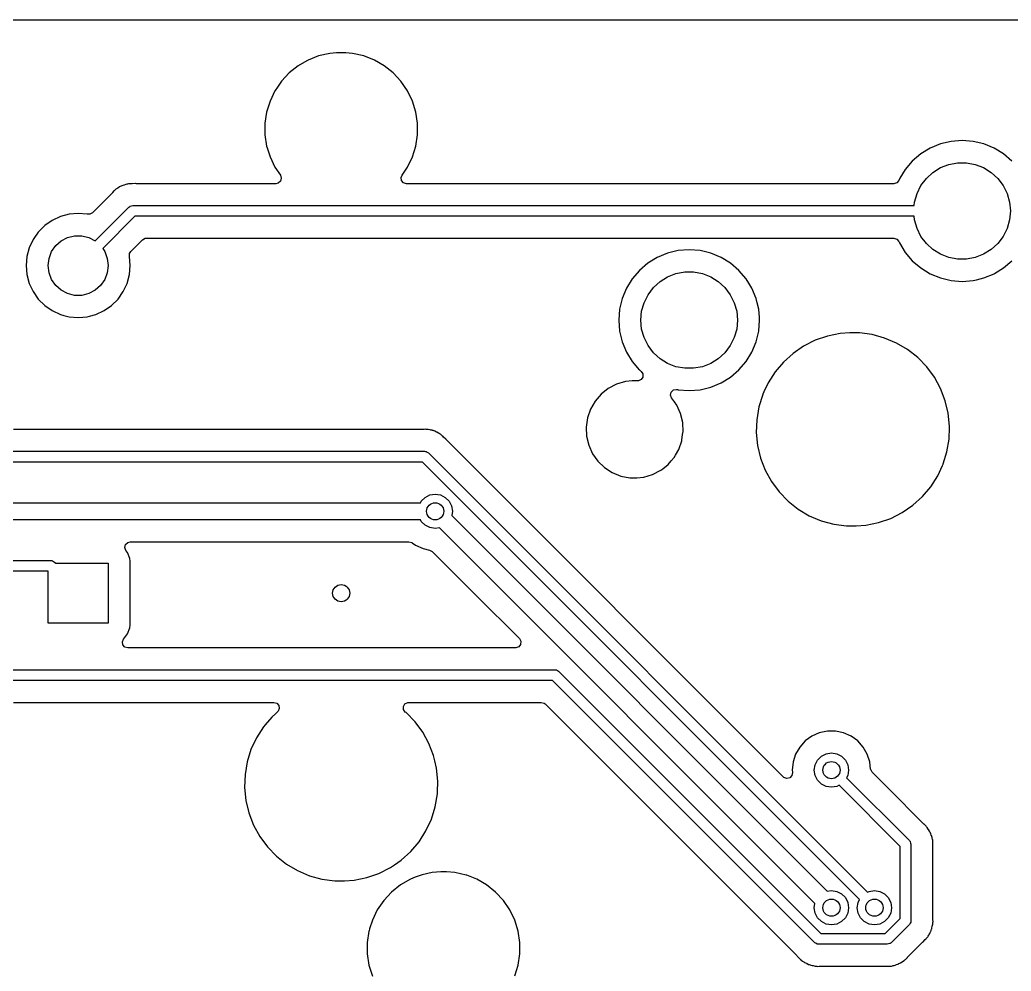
# Model space of a CAD drawing. Extents: x -140 to 29, y -83 to 10.
# Drawn here: x -19.38 to 3.68, y -12.6 to 9.52 of the extents above; entities that cross this region are included whole.
import ezdxf

# ---------------------------------------------------------------- set-up
doc = ezdxf.new("R2010")
doc.units = 0
doc.layers.add('BLACK', color=7, linetype='CONTINUOUS')

msp = doc.modelspace()

# ---------------------------------------------------------------- linework, layer by layer
at = {"layer": 'BLACK', "linetype": 'CONTINUOUS'}
for p, q in [((-47.7745, 9.5245), (3.99224, 9.5245)), ((-12.7092, 8.57045), (-12.9087, 8.45527)), ((-12.6783, 8.58825), (-12.7092, 8.57045)), ((-12.4308, 8.68542), (-12.6783, 8.58825)), ((-12.6783, 8.58825), (-12.6783, 8.58825)), ((-12.6783, 8.58825), (-12.6783, 8.58825)), ((-12.1715, 8.7446), (-12.4308, 8.68542)), ((-12.0142, 8.75638), (-12.1715, 8.7446)), ((-11.9727, 8.7595), (-12.0142, 8.75638)), ((-11.8398, 8.7595), (-11.9727, 8.7595)), ((-11.9727, 8.7595), (-11.9727, 8.7595)), ((-11.7951, 8.75615), (-11.8398, 8.7595)), ((-11.8398, 8.7595), (-11.8398, 8.7595)), ((-11.641, 8.7446), (-11.7951, 8.75615)), ((-11.3817, 8.68542), (-11.641, 8.7446)), ((-11.1342, 8.58825), (-11.3817, 8.68542)), ((-10.9038, 8.45527), (-11.1342, 8.58825)), ((-11.1342, 8.58825), (-11.1342, 8.58825)), ((-12.9087, 8.45527), (-13.1166, 8.28945)), ((-10.6959, 8.28945), (-10.9038, 8.45527)), ((-10.9038, 8.45527), (-10.9038, 8.45527)), ((-13.2975, 8.09448), (-13.3892, 7.96)), ((-13.1166, 8.28945), (-13.2975, 8.09448)), ((-10.515, 8.09448), (-10.6959, 8.28945)), ((-10.3652, 7.87475), (-10.515, 8.09448)), ((-10.515, 8.09448), (-10.515, 8.09448)), ((-10.515, 8.09448), (-10.515, 8.09448)), ((-13.4473, 7.87474), (-13.5627, 7.63512)), ((-13.4418, 7.88288), (-13.4473, 7.87474)), ((-13.3892, 7.96), (-13.4418, 7.88288)), ((-10.3652, 7.87474), (-10.3652, 7.87475)), ((-10.2498, 7.63512), (-10.3652, 7.87474)), ((-13.5627, 7.63512), (-13.6411, 7.38097)), ((-10.1714, 7.38098), (-10.2498, 7.63512)), ((-13.6411, 7.38097), (-13.6807, 7.11798)), ((-10.1714, 7.38097), (-10.1714, 7.38098)), ((-10.1318, 7.11798), (-10.1714, 7.38097)), ((-10.1714, 7.38097), (-10.1714, 7.38097)), ((-13.6807, 7.11798), (-13.6807, 6.85202)), ((-10.1318, 6.85202), (-10.1318, 7.11798)), ((-13.6807, 6.85202), (-13.6411, 6.58903)), ((-10.1714, 6.58903), (-10.1318, 6.85202)), ((2.28367, 6.69838), (2.03366, 6.63835)), ((2.54, 6.71855), (2.28367, 6.69838)), ((2.79633, 6.69838), (2.54, 6.71855)), ((3.04634, 6.63835), (2.79633, 6.69838)), ((-13.6411, 6.58903), (-13.6411, 6.58902)), ((-13.6411, 6.58902), (-13.6276, 6.54529)), ((-13.6276, 6.54529), (-13.5627, 6.33488)), ((-10.2498, 6.33488), (-10.1714, 6.58902)), ((-10.1714, 6.58902), (-10.1714, 6.58903)), ((1.79611, 6.53996), (1.57688, 6.40562)), ((2.03366, 6.63835), (1.79611, 6.53996)), ((3.28389, 6.53996), (3.04634, 6.63835)), ((3.50312, 6.40562), (3.28389, 6.53996)), ((-13.5627, 6.33488), (-13.4473, 6.09526)), ((-10.3652, 6.09526), (-10.2498, 6.33488)), ((1.38137, 6.23863), (1.21439, 6.04312)), ((1.57688, 6.40561), (1.38137, 6.23863)), ((1.57688, 6.40562), (1.57688, 6.40561)), ((1.57688, 6.40561), (1.57688, 6.40561)), ((3.69863, 6.23863), (3.50312, 6.40562)), ((-13.4473, 6.09526), (-13.4473, 6.09526)), ((-13.4473, 6.09526), (-13.4473, 6.09525)), ((-13.4473, 6.09525), (-13.3213, 5.91048)), ((-10.4912, 5.91048), (-10.3652, 6.09525)), ((-10.3652, 6.09525), (-10.3652, 6.09526)), ((1.21438, 6.04312), (1.09171, 5.84293)), ((1.21439, 6.04312), (1.21438, 6.04312)), ((1.21439, 6.04312), (1.21439, 6.04312)), ((1.86204, 5.97777), (2.03854, 6.08706)), ((2.03854, 6.08706), (2.23213, 6.16205)), ((2.23213, 6.16205), (2.4362, 6.2002)), ((2.4362, 6.2002), (2.6438, 6.2002)), ((2.6438, 6.2002), (2.84787, 6.16205)), ((2.84787, 6.16205), (3.04146, 6.08706)), ((3.04146, 6.08706), (3.21796, 5.97777)), ((-13.3176, 5.77429), (-13.37, 5.72635)), ((-13.3213, 5.91048), (-13.2995, 5.84293)), ((-13.2995, 5.84293), (-13.3176, 5.77429)), ((-10.5118, 5.85743), (-10.4912, 5.91048)), ((-10.5017, 5.78716), (-10.5118, 5.85743)), ((-10.4552, 5.7335), (-10.5017, 5.78716)), ((1.06654, 5.79128), (1.02199, 5.736)), ((1.08004, 5.82388), (1.06654, 5.79128)), ((1.09171, 5.84293), (1.08004, 5.82388)), ((1.58351, 5.67224), (1.70861, 5.83791)), ((1.70861, 5.83791), (1.86204, 5.97777)), ((3.21796, 5.97777), (3.37138, 5.83791)), ((3.37138, 5.83791), (3.49649, 5.67224)), ((-17.1936, 5.54547), (-17.2237, 5.50911)), ((-17.1772, 5.55737), (-17.1936, 5.54547)), ((-17.1622, 5.57022), (-17.1772, 5.55737)), ((-17.1479, 5.58454), (-17.1622, 5.57022)), ((-17.1072, 5.60857), (-17.1479, 5.58454)), ((-17.1023, 5.61181), (-17.1072, 5.60857)), ((-17.0641, 5.63955), (-17.1023, 5.61181)), ((-17.0453, 5.64701), (-17.0641, 5.63955)), ((-17.0641, 5.63955), (-17.0641, 5.63955)), ((-17.0641, 5.63955), (-17.0641, 5.63955)), ((-17.0275, 5.6557), (-17.0453, 5.64701)), ((-17.0101, 5.66602), (-17.0275, 5.6557)), ((-16.9648, 5.67918), (-17.0101, 5.66602)), ((-16.9592, 5.6811), (-16.9648, 5.67918)), ((-16.9153, 5.69847), (-16.9592, 5.6811)), ((-16.8952, 5.70101), (-16.9153, 5.69847)), ((-16.8758, 5.70502), (-16.8952, 5.70101)), ((-16.8564, 5.71067), (-16.8758, 5.70502)), ((-16.8092, 5.71216), (-16.8564, 5.71067)), ((-16.8033, 5.71262), (-16.8092, 5.71216)), ((-16.803, 5.71266), (-16.8033, 5.71262)), ((-16.7964, 5.7135), (-16.803, 5.71266)), ((-16.7665, 5.7135), (-16.7964, 5.7135)), ((-16.6964, 5.7157), (-16.7665, 5.7135)), ((-16.6885, 5.71496), (-16.6964, 5.7157)), ((-16.6964, 5.7157), (-16.6964, 5.7157)), ((-16.6726, 5.7135), (-16.6885, 5.71525)), ((-16.6885, 5.71525), (-16.6885, 5.71496)), ((-13.4254, 5.7135), (-16.6726, 5.7135)), ((-13.37, 5.72635), (-13.4254, 5.7135)), ((-10.3871, 5.7135), (-10.4552, 5.7335)), ((0.950126, 5.7135), (-10.3871, 5.7135)), ((0.954623, 5.71358), (0.950126, 5.7135)), ((1.02199, 5.736), (0.954623, 5.71358)), ((1.49097, 5.4864), (1.58351, 5.67224)), ((3.49649, 5.67224), (3.58903, 5.4864)), ((-17.2277, 5.50475), (-17.6961, 5.03627)), ((-17.2237, 5.50911), (-17.2277, 5.50475)), ((1.43415, 5.28672), (1.49097, 5.4864)), ((3.58903, 5.4864), (3.64585, 5.28672)), ((-17.629, 4.38425), (-16.8449, 5.16839)), ((-16.8449, 5.16839), (-16.827, 5.18176)), ((-16.827, 5.18176), (-16.8241, 5.18516)), ((-16.8241, 5.18516), (-16.8215, 5.18593)), ((-16.8215, 5.18593), (-16.8164, 5.18971)), ((-16.8164, 5.18971), (-16.7862, 5.19628)), ((-16.7862, 5.19628), (-16.7565, 5.205)), ((-16.7565, 5.205), (1.42658, 5.205)), ((1.42658, 5.205), (1.43415, 5.28672)), ((3.64585, 5.28672), (3.665, 5.08)), ((3.665, 5.08), (3.64585, 4.87328)), ((-18.6323, 4.85928), (-18.8053, 4.73815)), ((-18.4409, 4.94854), (-18.6323, 4.85929)), ((-18.6323, 4.85929), (-18.6323, 4.85928)), ((-18.6323, 4.85928), (-18.6323, 4.85928)), ((-18.2369, 5.0032), (-18.4409, 4.94854)), ((-18.0265, 5.02161), (-18.2369, 5.0032)), ((-17.8161, 5.0032), (-18.0265, 5.02161)), ((-17.8107, 5.00225), (-17.8161, 5.0032)), ((-17.8161, 5.0032), (-17.8161, 5.0032)), ((-17.8105, 5.0035), (-17.8107, 5.00225)), ((-17.7584, 5.00225), (-17.8105, 5.0035)), ((-17.6961, 5.03627), (-17.7584, 5.00225)), ((-16.7047, 4.955), (-17.4558, 4.20389)), ((1.42658, 4.955), (-16.7047, 4.955)), ((1.43415, 4.87328), (1.42658, 4.955)), ((1.49097, 4.6736), (1.43415, 4.87328)), ((3.64585, 4.87328), (3.58903, 4.6736)), ((-18.8053, 4.73814), (-18.9546, 4.58881)), ((-18.8053, 4.73815), (-18.8053, 4.73815)), ((-18.8053, 4.73815), (-18.8053, 4.73815)), ((-18.8053, 4.73815), (-18.8053, 4.73814)), ((1.58351, 4.48776), (1.49097, 4.6736)), ((3.58903, 4.6736), (3.49649, 4.48776)), ((-19.0758, 4.4158), (-19.165, 4.22439)), ((-19.0571, 4.44249), (-19.0758, 4.4158)), ((-18.9547, 4.5888), (-19.0571, 4.44249)), ((-18.9546, 4.58881), (-18.9547, 4.5888)), ((-18.5493, 4.27319), (-18.4233, 4.38485)), ((-18.4233, 4.38485), (-18.2742, 4.46311)), ((-18.2742, 4.46311), (-18.1107, 4.50341)), ((-18.1107, 4.50341), (-17.9423, 4.50341)), ((-17.9423, 4.50341), (-17.7788, 4.46311)), ((-17.7788, 4.46311), (-17.6297, 4.38485)), ((-17.6297, 4.38485), (-17.629, 4.38425)), ((-16.8002, 4.14037), (-16.531, 4.40959)), ((-16.531, 4.40959), (-16.4687, 4.44362)), ((-16.4687, 4.44362), (-16.4419, 4.4465)), ((-16.4419, 4.4465), (0.950126, 4.4465)), ((0.950126, 4.4465), (1.01825, 4.4265)), ((1.01825, 4.4265), (1.06474, 4.37284)), ((1.70861, 4.32209), (1.58351, 4.48776)), ((3.49649, 4.48776), (3.37138, 4.32209)), ((-19.165, 4.22439), (-19.2197, 4.02039)), ((-18.645, 4.13461), (-18.5493, 4.27319)), ((-17.4558, 4.20389), (-17.408, 4.13461)), ((-4.06633, 4.15838), (-4.31634, 4.09835)), ((-3.81, 4.17855), (-4.06633, 4.15838)), ((-3.55367, 4.15838), (-3.81, 4.17855)), ((-3.30366, 4.09835), (-3.55367, 4.15838)), ((1.06474, 4.37284), (1.06652, 4.36874)), ((1.06652, 4.36874), (1.07272, 4.35379)), ((1.07272, 4.35379), (1.08004, 4.33611)), ((1.08004, 4.33611), (1.21439, 4.11688)), ((1.86204, 4.18223), (1.70861, 4.32209)), ((2.03854, 4.07294), (1.86204, 4.18223)), ((3.21796, 4.18223), (3.04146, 4.07294)), ((3.37138, 4.32209), (3.21796, 4.18223)), ((-19.2197, 4.02039), (-19.2381, 3.81)), ((-18.725, 3.81), (-18.7047, 3.97716)), ((-18.7047, 3.97716), (-18.645, 4.13461)), ((-17.408, 4.13461), (-17.3483, 3.97716)), ((-17.3483, 3.97716), (-17.328, 3.81)), ((-16.8343, 4.02582), (-16.8327, 4.0261)), ((-16.8333, 4.0204), (-16.8343, 4.02582)), ((-16.8333, 4.02039), (-16.8333, 4.0204)), ((-16.8333, 4.0204), (-16.8333, 4.0204)), ((-16.8149, 3.81), (-16.8333, 4.02039)), ((-16.8327, 4.0261), (-16.8311, 4.08965)), ((-16.8311, 4.08965), (-16.8002, 4.14037)), ((-4.55389, 3.99996), (-4.77312, 3.86562)), ((-4.31634, 4.09835), (-4.55389, 3.99996)), ((-3.06611, 3.99996), (-3.30366, 4.09835)), ((-2.84688, 3.86562), (-3.06611, 3.99996)), ((1.21439, 4.11688), (1.21439, 4.11688)), ((1.21439, 4.11688), (1.38137, 3.92137)), ((1.38137, 3.92137), (1.57688, 3.75439)), ((2.23213, 3.99795), (2.03854, 4.07294)), ((2.4362, 3.9598), (2.23213, 3.99795)), ((2.6438, 3.9598), (2.4362, 3.9598)), ((2.84787, 3.99795), (2.6438, 3.9598)), ((3.04146, 4.07294), (2.84787, 3.99795)), ((3.50312, 3.75439), (3.69863, 3.92137)), ((-19.2381, 3.81), (-19.2197, 3.59961)), ((-18.7047, 3.64284), (-18.725, 3.81)), ((-17.328, 3.81), (-17.3483, 3.64284)), ((-16.8329, 3.60367), (-16.8149, 3.81)), ((-4.96863, 3.69863), (-5.13562, 3.50312)), ((-4.77312, 3.86562), (-4.96863, 3.69863)), ((-2.84688, 3.86561), (-2.84688, 3.86562)), ((-2.65137, 3.69863), (-2.84688, 3.86561)), ((-2.84688, 3.86561), (-2.84688, 3.86561)), ((-2.48439, 3.50312), (-2.65137, 3.69863)), ((1.57688, 3.75439), (1.57688, 3.75438)), ((1.57688, 3.75438), (1.79611, 3.62004)), ((3.29391, 3.62618), (3.50312, 3.75438)), ((3.50312, 3.75438), (3.50312, 3.75439)), ((3.50312, 3.75438), (3.50312, 3.75438)), ((-19.2197, 3.59961), (-19.165, 3.3956)), ((-18.645, 3.48539), (-18.7047, 3.64284)), ((-18.5493, 3.34681), (-18.645, 3.48539)), ((-17.408, 3.48539), (-17.5037, 3.34681)), ((-17.3483, 3.64284), (-17.408, 3.48539)), ((-16.888, 3.39561), (-16.8333, 3.59961)), ((-16.8333, 3.59961), (-16.8329, 3.60367)), ((-5.13562, 3.50312), (-5.26996, 3.28389)), ((-4.48796, 3.43777), (-4.31146, 3.54706)), ((-4.31146, 3.54706), (-4.11787, 3.62205)), ((-4.11787, 3.62205), (-3.9138, 3.6602)), ((-3.9138, 3.6602), (-3.7062, 3.6602)), ((-3.7062, 3.6602), (-3.50213, 3.62205)), ((-3.50213, 3.62205), (-3.30854, 3.54706)), ((-3.30854, 3.54706), (-3.13204, 3.43777)), ((-2.48438, 3.50312), (-2.48439, 3.50312)), ((-2.48439, 3.50312), (-2.48439, 3.50312)), ((-2.42347, 3.40371), (-2.48438, 3.50312)), ((1.79611, 3.62004), (2.03366, 3.52164)), ((2.03366, 3.52164), (2.28367, 3.46162)), ((2.28367, 3.46162), (2.54, 3.44145)), ((2.54, 3.44145), (2.79633, 3.46162)), ((2.79633, 3.46162), (2.87531, 3.48058)), ((2.87531, 3.48058), (3.04634, 3.52164)), ((3.04634, 3.52164), (3.28388, 3.62004)), ((3.28388, 3.62004), (3.29391, 3.62618)), ((-19.165, 3.3956), (-19.0758, 3.20419)), ((-18.4233, 3.23515), (-18.5493, 3.34681)), ((-18.2742, 3.15689), (-18.4233, 3.23515)), ((-17.6297, 3.23515), (-17.7788, 3.15689)), ((-17.5037, 3.34681), (-17.6297, 3.23515)), ((-16.9772, 3.20419), (-16.888, 3.3956)), ((-16.888, 3.3956), (-16.888, 3.39561)), ((-5.26996, 3.28389), (-5.36835, 3.04634)), ((-4.76649, 3.13224), (-4.64138, 3.29791)), ((-4.64138, 3.29791), (-4.48796, 3.43777)), ((-3.13204, 3.43777), (-2.97862, 3.29791)), ((-2.97862, 3.29791), (-2.85351, 3.13224)), ((-2.35004, 3.28388), (-2.42347, 3.40371)), ((-2.25164, 3.04634), (-2.35004, 3.28388)), ((-19.0758, 3.20419), (-18.9546, 3.03119)), ((-18.9546, 3.03119), (-18.9546, 3.03119)), ((-18.9546, 3.03119), (-18.8053, 2.88185)), ((-18.1107, 3.11659), (-18.2742, 3.15689)), ((-17.9423, 3.11659), (-18.1107, 3.11659)), ((-17.7788, 3.15689), (-17.9423, 3.11659)), ((-17.2477, 2.88185), (-17.0984, 3.03119)), ((-17.0984, 3.03119), (-17.0983, 3.03119)), ((-17.0983, 3.03119), (-16.9772, 3.20419)), ((-5.36835, 3.04634), (-5.42838, 2.79633)), ((-4.85903, 2.9464), (-4.76649, 3.13224)), ((-2.85351, 3.13224), (-2.76097, 2.9464)), ((-2.22762, 2.94628), (-2.25164, 3.04634)), ((-18.8053, 2.88185), (-18.8053, 2.88185)), ((-18.8053, 2.88185), (-18.6323, 2.76071)), ((-17.4207, 2.76071), (-17.2477, 2.88185)), ((-17.2477, 2.88185), (-17.2477, 2.88185)), ((-5.42838, 2.79633), (-5.44855, 2.54)), ((-4.91585, 2.74672), (-4.85903, 2.9464)), ((-2.76097, 2.9464), (-2.70416, 2.74672)), ((-2.19162, 2.79633), (-2.22762, 2.94628)), ((-2.17604, 2.59839), (-2.19162, 2.79633)), ((-18.6323, 2.76071), (-18.4409, 2.67146)), ((-18.4409, 2.67146), (-18.4409, 2.67146)), ((-18.4409, 2.67146), (-18.3612, 2.65011)), ((-18.3612, 2.65011), (-18.2369, 2.6168)), ((-18.2369, 2.6168), (-18.0265, 2.59839)), ((-18.0265, 2.59839), (-17.9213, 2.60759)), ((-18.0265, 2.59839), (-18.0265, 2.59839)), ((-17.9213, 2.60759), (-17.8161, 2.6168)), ((-17.8161, 2.6168), (-17.7614, 2.63144)), ((-17.7614, 2.63144), (-17.6121, 2.67146)), ((-17.6121, 2.67146), (-17.4207, 2.76071)), ((-17.6121, 2.67146), (-17.6121, 2.67146)), ((-5.44855, 2.54), (-5.42838, 2.28367)), ((-4.935, 2.54), (-4.91585, 2.74672)), ((-4.91585, 2.33328), (-4.935, 2.54)), ((-2.70416, 2.74672), (-2.685, 2.54)), ((-2.685, 2.54), (-2.70416, 2.33328)), ((-2.19162, 2.28367), (-2.17145, 2.54)), ((-2.17145, 2.54), (-2.17604, 2.59839)), ((-4.85903, 2.1336), (-4.91585, 2.33328)), ((-2.70416, 2.33328), (-2.76097, 2.1336)), ((-5.42838, 2.28367), (-5.36835, 2.03366)), ((-4.76649, 1.94776), (-4.85903, 2.1336)), ((-2.76097, 2.1336), (-2.85351, 1.94776)), ((-2.25164, 2.03366), (-2.19162, 2.28367)), ((-0.594287, 2.1695), (-0.878151, 2.07093)), ((-0.299819, 2.22935), (-0.594287, 2.1695)), ((-0.075033, 2.2444), (-0.299819, 2.22935)), ((0.150245, 2.2444), (-0.075033, 2.2444)), ((0.448054, 2.20435), (0.150245, 2.2444)), ((0.737867, 2.12496), (0.448054, 2.20435)), ((1.01451, 2.00765), (0.737867, 2.12496)), ((-5.36835, 2.03366), (-5.26996, 1.79611)), ((-4.64138, 1.78209), (-4.76649, 1.94776)), ((-2.85351, 1.94776), (-2.97862, 1.78209)), ((-2.35004, 1.79611), (-2.25164, 2.03366)), ((-1.14634, 1.93541), (-1.39408, 1.76535)), ((-0.878151, 2.07093), (-1.14634, 1.93541)), ((1.27305, 1.85452), (1.01451, 2.00765)), ((1.50888, 1.66829), (1.27305, 1.85452)), ((-5.26996, 1.79611), (-5.13562, 1.57688)), ((-4.48796, 1.64223), (-4.64138, 1.78209)), ((-4.31146, 1.53294), (-4.48796, 1.64223)), ((-3.13204, 1.64223), (-3.30854, 1.53294)), ((-2.97862, 1.78209), (-3.13204, 1.64223)), ((-2.48439, 1.57688), (-2.35004, 1.79611)), ((-1.39408, 1.76535), (-1.61694, 1.56378)), ((1.71778, 1.45229), (1.50888, 1.66829)), ((-5.13562, 1.57688), (-5.13561, 1.57688)), ((-5.13561, 1.57688), (-5.13561, 1.57688)), ((-5.13561, 1.57688), (-4.97049, 1.38354)), ((-4.11787, 1.45795), (-4.31146, 1.53294)), ((-3.9138, 1.4198), (-4.11787, 1.45795)), ((-3.7062, 1.4198), (-3.9138, 1.4198)), ((-3.50213, 1.45795), (-3.7062, 1.4198)), ((-3.30854, 1.53294), (-3.50213, 1.45795)), ((-2.65137, 1.38137), (-2.48439, 1.57688)), ((-2.48439, 1.57688), (-2.48439, 1.57688)), ((-1.61694, 1.56378), (-1.81094, 1.33431)), ((1.89602, 1.21037), (1.71778, 1.45229)), ((-4.92739, 1.15687), (-4.99176, 1.12691)), ((-4.97049, 1.38354), (-4.96863, 1.38137)), ((-4.96863, 1.38137), (-4.92875, 1.34731)), ((-4.92875, 1.34731), (-4.88994, 1.28786)), ((-4.88944, 1.21687), (-4.92739, 1.15687)), ((-4.88994, 1.28786), (-4.88944, 1.21687)), ((-3.06611, 1.08004), (-2.84688, 1.21439)), ((-2.84688, 1.21439), (-2.65137, 1.38137)), ((-2.84688, 1.21439), (-2.84688, 1.21439)), ((-1.81094, 1.33431), (-1.97263, 1.08103)), ((2.04043, 0.94686), (1.89602, 1.21037)), ((-5.69126, 0.951138), (-5.86022, 0.818268)), ((-5.50021, 1.04963), (-5.69126, 0.951138)), ((-5.29397, 1.11019), (-5.50021, 1.04963)), ((-5.28103, 1.11142), (-5.29397, 1.11019)), ((-5.13364, 1.1255), (-5.28103, 1.11142)), ((-5.13362, 1.1255), (-5.13364, 1.1255)), ((-5.01058, 1.1255), (-5.13362, 1.1255)), ((-5.13362, 1.1255), (-5.13362, 1.1255)), ((-4.99176, 1.12691), (-5.01058, 1.1255)), ((-4.17388, 0.915995), (-4.10417, 0.929431)), ((-4.10417, 0.929431), (-4.08673, 0.926521)), ((-4.08673, 0.926521), (-4.07753, 0.924312)), ((-4.07753, 0.924312), (-4.06633, 0.921622)), ((-3.55367, 0.921622), (-3.52115, 0.929431)), ((-3.52115, 0.929431), (-3.30366, 0.981644)), ((-3.30366, 0.981644), (-3.06611, 1.08004)), ((-1.97263, 1.08103), (-2.07066, 0.869789)), ((2.14843, 0.666449), (2.04043, 0.94686)), ((-5.86022, 0.818268), (-6.00098, 0.655824)), ((-4.242, 0.798007), (-4.22526, 0.867002)), ((-4.21878, 0.730916), (-4.242, 0.798007)), ((-4.22526, 0.867002), (-4.17388, 0.915995)), ((-4.15447, 0.640596), (-4.21878, 0.730916)), ((-4.06633, 0.921622), (-3.81, 0.901449)), ((-3.81, 0.901449), (-3.55367, 0.921622)), ((-2.09912, 0.80846), (-2.18815, 0.521462)), ((-2.09457, 0.818262), (-2.09912, 0.80846)), ((-2.07066, 0.869789), (-2.09457, 0.818262)), ((-6.10845, 0.469677), (-6.17875, 0.266554)), ((-6.00098, 0.655824), (-6.10845, 0.469677)), ((-4.10086, 0.565312), (-4.15447, 0.640596)), ((-4.01156, 0.369788), (-4.10086, 0.565312)), ((-2.18815, 0.521462), (-2.23813, 0.225158)), ((2.21809, 0.374145), (2.14843, 0.666449)), ((-6.17875, 0.266554), (-6.20934, 0.053797)), ((-3.96089, 0.160906), (-4.01156, 0.369788)), ((2.24817, 0.075164), (2.21809, 0.374145)), ((-9.97816, 0.000051), (-9.99161, -0.00122)), ((-9.94464, 0.00322), (-9.97816, 0.000051)), ((-9.92684, 0.0004), (-9.94464, 0.00322)), ((-9.92463, 0.000051), (-9.92684, 0.0004)), ((-9.90492, -0.0015), (-9.92463, 0.000051)), ((-6.20934, 0.053797), (-6.19911, -0.160904)), ((-3.96089, 0.160895), (-3.96089, 0.160906)), ((-3.95066, -0.053793), (-3.96089, 0.160895)), ((-2.23813, 0.225158), (-2.24817, -0.075164)), ((2.23813, -0.225158), (2.24745, 0.053797)), ((2.24745, 0.053797), (2.24817, 0.075164)), ((-9.99754, -0.0015), (-19.5292, -0.0015)), ((-9.99161, -0.00122), (-9.99754, -0.0015)), ((-9.88467, -0.0015), (-9.90492, -0.0015)), ((-9.83896, -0.013235), (-9.88467, -0.0015)), ((-9.88467, -0.0015), (-9.88467, -0.0015)), ((-9.83315, -0.014436), (-9.83896, -0.013235)), ((-9.82198, -0.016207), (-9.83315, -0.014436)), ((-9.78655, -0.021818), (-9.82198, -0.016207)), ((-9.78051, -0.024431), (-9.78655, -0.021818)), ((-9.76795, -0.029868), (-9.78051, -0.024431)), ((-9.74925, -0.036267), (-9.76795, -0.029868)), ((-9.74451, -0.037486), (-9.74925, -0.036267)), ((-9.72964, -0.041303), (-9.74451, -0.037486)), ((-9.72963, -0.041306), (-9.72964, -0.041303)), ((-9.68829, -0.064034), (-9.72963, -0.041306)), ((-9.68296, -0.066646), (-9.68829, -0.064034)), ((-9.63965, -0.085387), (-9.68296, -0.066646)), ((-9.62365, -0.097801), (-9.63965, -0.085387)), ((-9.60713, -0.108654), (-9.62365, -0.097801)), ((-9.58938, -0.118411), (-9.60713, -0.108654)), ((-9.58937, -0.118417), (-9.58938, -0.118411)), ((-9.55497, -0.150714), (-9.58937, -0.118417)), ((-9.55047, -0.15456), (-9.55497, -0.150714)), ((-9.54492, -0.158866), (-9.55047, -0.15456)), ((-9.52377, -0.180016), (-9.54492, -0.158866)), ((-9.4727, -0.22798), (-9.52377, -0.180016)), ((-9.46764, -0.234089), (-9.4727, -0.22798)), ((-6.19911, -0.160904), (-6.14844, -0.36979)), ((-3.97834, -0.246336), (-3.96163, -0.130086)), ((-3.96163, -0.130086), (-3.95373, -0.075164)), ((-3.95373, -0.075164), (-3.95066, -0.053793)), ((-2.24817, -0.075164), (-2.21809, -0.374145)), ((2.18815, -0.521462), (2.23813, -0.225158)), ((-9.46742, -0.233901), (-9.46764, -0.234089)), ((-9.45745, -0.246336), (-9.46742, -0.233901)), ((-1.6222, -8.08159), (-9.45745, -0.246336)), ((-6.14844, -0.36979), (-6.05915, -0.56531)), ((-4.05155, -0.469675), (-3.98125, -0.266558)), ((-3.98125, -0.266558), (-3.97834, -0.246336)), ((-2.21809, -0.374145), (-2.14843, -0.666449)), ((-21.9589, -0.51), (-9.96469, -0.51)), ((-9.96469, -0.51), (-9.9426, -0.513176)), ((-9.9426, -0.513176), (-9.93812, -0.512856)), ((-9.93812, -0.512856), (-9.93573, -0.514164)), ((-9.93573, -0.514164), (-9.92948, -0.515063)), ((-9.92948, -0.515063), (-9.90345, -0.53179)), ((-9.90345, -0.53179), (-9.87631, -0.546612)), ((-9.87631, -0.546612), (0.340133, -10.7631)), ((-6.05915, -0.56531), (-5.93447, -0.740399)), ((-4.22628, -0.733444), (-4.15902, -0.655824)), ((-4.15902, -0.655824), (-4.12535, -0.597505)), ((-4.12535, -0.597505), (-4.05155, -0.469677)), ((-4.05155, -0.469677), (-4.05155, -0.469675)), ((-2.14843, -0.666449), (-2.04043, -0.94686)), ((2.10192, -0.799413), (2.18815, -0.521462)), ((-10.0165, -0.76), (-21.9071, -0.76)), ((0.155134, -10.9316), (-10.0165, -0.76)), ((-5.93447, -0.740399), (-5.7789, -0.888727)), ((-5.7789, -0.888727), (-5.59808, -1.00493)), ((-4.46874, -0.951138), (-4.42223, -0.914563)), ((-4.42223, -0.914563), (-4.29978, -0.818268)), ((-4.29978, -0.818262), (-4.22628, -0.733444)), ((-4.29978, -0.818264), (-4.29978, -0.818262)), ((-4.29978, -0.818268), (-4.29978, -0.818264)), ((1.97263, -1.08103), (2.08428, -0.84043)), ((2.08428, -0.84043), (2.09911, -0.808469)), ((2.09911, -0.808469), (2.09912, -0.808462)), ((2.09912, -0.808462), (2.10192, -0.799413)), ((-5.59808, -1.00493), (-5.39853, -1.08482)), ((-5.39853, -1.08482), (-5.18747, -1.1255)), ((-5.18747, -1.1255), (-5.18747, -1.1255)), ((-5.18747, -1.1255), (-5.02638, -1.1255)), ((-5.02638, -1.1255), (-5.02638, -1.1255)), ((-5.02638, -1.1255), (-5.02638, -1.1255)), ((-5.02638, -1.1255), (-5.02636, -1.1255)), ((-5.02636, -1.1255), (-4.86604, -1.11019)), ((-4.86604, -1.11019), (-4.86604, -1.11019)), ((-4.86604, -1.11019), (-4.86603, -1.11019)), ((-4.86603, -1.11019), (-4.65979, -1.04963)), ((-4.65979, -1.04963), (-4.46874, -0.951138)), ((-4.65979, -1.04963), (-4.65979, -1.04963)), ((-4.65979, -1.04963), (-4.65979, -1.04963)), ((-2.04043, -0.94686), (-1.89602, -1.21037)), ((1.81094, -1.33431), (1.97263, -1.08103)), ((-1.89602, -1.21037), (-1.71778, -1.45229)), ((1.61694, -1.56378), (1.81094, -1.33431)), ((-10.0436, -1.66989), (-9.95511, -1.58139)), ((-9.95511, -1.58139), (-9.84361, -1.52458)), ((-9.84361, -1.52458), (-9.72, -1.505)), ((-9.72, -1.505), (-9.59639, -1.52458)), ((-9.59639, -1.52458), (-9.48489, -1.58139)), ((-9.48489, -1.58139), (-9.39639, -1.66989)), ((-1.71778, -1.45229), (-1.50888, -1.66829)), ((1.39408, -1.76535), (1.61694, -1.56378)), ((-20.1036, -1.705), (-10.0615, -1.705)), ((-10.0615, -1.705), (-10.0436, -1.66989)), ((-9.39639, -1.66989), (-9.33958, -1.78139)), ((-9.33958, -1.78139), (-9.32, -1.905)), ((-1.50888, -1.66829), (-1.27305, -1.85452)), ((1.14634, -1.93541), (1.39408, -1.76535)), ((-9.32, -1.905), (-9.33602, -2.00614)), ((-9.33602, -2.00614), (-0.601139, -10.741)), ((-1.27305, -1.85452), (-1.01451, -2.00765)), ((-1.01451, -2.00765), (-0.737867, -2.12496)), ((0.594287, -2.1695), (0.878151, -2.07093)), ((0.878151, -2.07093), (1.14634, -1.93541)), ((-10.0615, -2.105), (-20.1036, -2.105)), ((-10.0436, -2.14011), (-10.0615, -2.105)), ((-9.95511, -2.22861), (-10.0436, -2.14011)), ((-9.84361, -2.28542), (-9.95511, -2.22861)), ((-9.72, -2.305), (-9.84361, -2.28542)), ((-9.61886, -2.28898), (-9.72, -2.305)), ((-0.883981, -11.0239), (-9.61886, -2.28898)), ((-0.737867, -2.12496), (-0.448054, -2.20435)), ((-0.448054, -2.20435), (-0.150245, -2.2444)), ((-0.150245, -2.2444), (-0.150241, -2.2444)), ((-0.150241, -2.2444), (0.075029, -2.2444)), ((0.075029, -2.2444), (0.075033, -2.2444)), ((0.075033, -2.2444), (0.299819, -2.22935)), ((0.299819, -2.22935), (0.594287, -2.1695)), ((-16.9396, -2.74849), (-16.9245, -2.67911)), ((-16.9148, -2.81501), (-16.9396, -2.74849)), ((-16.9245, -2.67911), (-16.8743, -2.62891)), ((-16.8743, -2.62891), (-16.8139, -2.6135)), ((-16.8139, -2.6135), (-10.3314, -2.6135)), ((-10.3314, -2.6135), (-10.2633, -2.6335)), ((-10.2633, -2.6335), (-10.2573, -2.63756)), ((-10.2573, -2.63756), (-10.1768, -2.69612)), ((-10.1768, -2.69612), (-10.0023, -2.77379)), ((-16.8771, -2.86529), (-16.9148, -2.81501)), ((-16.8771, -2.8653), (-16.8771, -2.86529)), ((-16.826, -3.00229), (-16.8771, -2.8653)), ((-10.0023, -2.77379), (-9.84943, -2.80628)), ((-9.84943, -2.80628), (-9.78696, -2.84001)), ((-9.78696, -2.84001), (-8.77178, -3.85519)), ((-38.4885, -3.05), (-18.6615, -3.05)), ((-18.6615, -3.05), (-18.6394, -3.05318)), ((-18.6394, -3.05318), (-18.6349, -3.05286)), ((-18.6349, -3.05286), (-18.6325, -3.05416)), ((-18.6325, -3.05416), (-18.6263, -3.05506)), ((-18.6263, -3.05506), (-18.6003, -3.07179)), ((-18.6003, -3.07179), (-18.5731, -3.08661)), ((-18.5731, -3.08661), (-18.5482, -3.1115)), ((-18.5482, -3.1115), (-17.328, -3.1115)), ((-17.328, -3.1115), (-17.328, -4.5085)), ((-16.826, -3.0023), (-16.826, -3.00229)), ((-16.8195, -3.06285), (-16.826, -3.0023)), ((-16.8195, -4.55715), (-16.8195, -3.06285)), ((-18.725, -3.3), (-38.425, -3.3)), ((-18.725, -4.5085), (-18.725, -3.3)), ((-8.77178, -3.85519), (-7.76056, -4.8664)), ((-17.328, -4.5085), (-18.725, -4.5085)), ((-16.826, -4.6177), (-16.8195, -4.55715)), ((-16.9701, -4.87897), (-16.8771, -4.75471)), ((-16.8771, -4.7547), (-16.826, -4.6177)), ((-16.8771, -4.75471), (-16.8771, -4.7547)), ((-16.826, -4.6177), (-16.826, -4.6177)), ((-16.995, -4.93757), (-16.9687, -4.88003)), ((-16.9849, -5.00784), (-16.995, -4.93757)), ((-16.9384, -5.0615), (-16.9849, -5.00784)), ((-16.9687, -4.88003), (-16.9701, -4.87897)), ((-16.8703, -5.0815), (-16.9384, -5.0615)), ((-7.77415, -5.05637), (-7.84067, -5.08118)), ((-7.7316, -4.99953), (-7.77415, -5.05637)), ((-7.76056, -4.8664), (-7.72654, -4.92872)), ((-7.72654, -4.92872), (-7.7316, -4.99953)), ((-7.84966, -5.0815), (-16.8703, -5.0815)), ((-7.84067, -5.08118), (-7.84966, -5.0815)), ((-45.0354, -5.59), (-6.9353, -5.59)), ((-6.9353, -5.59), (-6.91321, -5.59318)), ((-6.91321, -5.59318), (-6.90873, -5.59286)), ((-6.90873, -5.59286), (-6.90634, -5.59416)), ((-6.90634, -5.59416), (-6.90009, -5.59506)), ((-6.90009, -5.59506), (-6.87406, -5.61179)), ((-6.87406, -5.61179), (-6.84692, -5.62661)), ((-6.84692, -5.62661), (-0.748529, -11.725)), ((-6.98708, -5.84), (-45.0245, -5.84)), ((-0.888693, -11.9384), (-6.98708, -5.84)), ((-19.5292, -6.3485), (-13.4714, -6.3485)), ((-13.4714, -6.3485), (-13.4033, -6.3685)), ((-13.4033, -6.3685), (-13.3568, -6.42216)), ((-13.3568, -6.42216), (-13.3467, -6.49243)), ((-10.4585, -6.44455), (-10.4229, -6.38313)), ((-10.4553, -6.51547), (-10.4585, -6.44455)), ((-10.4229, -6.38313), (-10.3598, -6.35073)), ((-10.3598, -6.35073), (-10.3362, -6.3485)), ((-10.3362, -6.3485), (-7.2499, -6.3485)), ((-7.2499, -6.3485), (-7.18178, -6.3685)), ((-7.18178, -6.3685), (-7.1608, -6.3854)), ((-7.1608, -6.3854), (-1.30755, -12.2387)), ((-13.4304, -6.60734), (-13.5232, -6.69122)), ((-13.3869, -6.56794), (-13.4304, -6.60734)), ((-13.3762, -6.55701), (-13.3869, -6.56794)), ((-13.3467, -6.49243), (-13.3762, -6.55701)), ((-10.4142, -6.57338), (-10.4553, -6.51547)), ((-10.3974, -6.5867), (-10.4142, -6.57338)), ((-10.3974, -6.58671), (-10.3974, -6.5867)), ((-10.1885, -6.80271), (-10.3974, -6.58671)), ((-13.7143, -6.91729), (-13.7172, -6.92069)), ((-13.6749, -6.87072), (-13.7143, -6.91729)), ((-13.5232, -6.69123), (-13.6749, -6.87072)), ((-13.5232, -6.69122), (-13.5232, -6.69123)), ((-10.0102, -7.04462), (-10.1885, -6.80271)), ((-13.7172, -6.92069), (-13.8789, -7.17396)), ((-13.7172, -6.92069), (-13.7172, -6.92069)), ((-9.86582, -7.30814), (-10.0102, -7.04462)), ((-0.956752, -7.13388), (-1.11125, -7.24613)), ((-0.782288, -7.05621), (-0.956752, -7.13388)), ((-0.595487, -7.0165), (-0.782288, -7.05621)), ((-0.404513, -7.0165), (-0.595487, -7.0165)), ((-0.217711, -7.05621), (-0.404513, -7.0165)), ((-0.043247, -7.13388), (-0.217711, -7.05621)), ((0.111255, -7.24613), (-0.043247, -7.13388)), ((-13.8789, -7.17396), (-14.0054, -7.44653)), ((-9.75782, -7.58855), (-9.86582, -7.30814)), ((-1.11125, -7.24613), (-1.23903, -7.38805)), ((0.239034, -7.38805), (0.111255, -7.24613)), ((-14.0054, -7.44654), (-14.0944, -7.73354)), ((-14.0054, -7.44653), (-14.0054, -7.44654)), ((-14.0054, -7.44654), (-14.0054, -7.44654)), ((-9.72852, -7.71149), (-9.75782, -7.58855)), ((-1.33453, -7.55344), (-1.39354, -7.73507)), ((-1.23904, -7.38806), (-1.33453, -7.55344)), ((-1.23903, -7.38805), (-1.23904, -7.38805)), ((-1.23904, -7.38805), (-1.23904, -7.38806)), ((-0.823607, -7.68989), (-0.735114, -7.60139)), ((-0.735114, -7.60139), (-0.623607, -7.54458)), ((-0.623607, -7.54458), (-0.5, -7.525)), ((-0.5, -7.525), (-0.376393, -7.54458)), ((-0.376393, -7.54458), (-0.264886, -7.60139)), ((-0.264886, -7.60139), (-0.176393, -7.68989)), ((0.239038, -7.38805), (0.239034, -7.38805)), ((0.23904, -7.38806), (0.239038, -7.38805)), ((0.334527, -7.55344), (0.23904, -7.38806)), ((0.393542, -7.73507), (0.334527, -7.55344)), ((-14.0944, -7.73354), (-14.1444, -8.02984)), ((-9.68875, -7.87836), (-9.72852, -7.71149)), ((-1.39354, -7.73507), (-1.4135, -7.925)), ((-0.9, -7.925), (-0.880423, -7.80139)), ((-0.880423, -7.80139), (-0.823607, -7.68989)), ((-0.176393, -7.68989), (-0.119577, -7.80139)), ((-0.119577, -7.80139), (-0.1, -7.925)), ((0.410908, -7.90031), (0.393542, -7.73507)), ((-14.1444, -8.02984), (-14.1544, -8.33016)), ((-9.68816, -7.88086), (-9.68875, -7.87836)), ((-9.65808, -8.17983), (-9.68816, -7.88086)), ((-1.42057, -8.04916), (-1.46907, -8.10101)), ((-1.40779, -7.97932), (-1.42057, -8.04916)), ((-1.4135, -7.925), (-1.40884, -7.96934)), ((-1.40884, -7.96934), (-1.40779, -7.97932)), ((-0.880423, -8.04861), (-0.9, -7.925)), ((-0.823607, -8.16011), (-0.880423, -8.04861)), ((-0.119577, -8.04861), (-0.146593, -8.10163)), ((-0.1, -7.925), (-0.119577, -8.04861)), ((0.413095, -7.9139), (0.410908, -7.90031)), ((0.447121, -7.97621), (0.413095, -7.9139)), ((0.801078, -8.33017), (0.447121, -7.97621)), ((-9.6666, -8.43463), (-9.65808, -8.17984)), ((-9.65808, -8.17984), (-9.65808, -8.17983)), ((-9.65808, -8.17983), (-9.65808, -8.17983)), ((-9.65808, -8.17983), (-9.65808, -8.17983)), ((-1.60521, -8.09582), (-1.6222, -8.08159)), ((-1.5379, -8.1184), (-1.60521, -8.09582)), ((-1.46907, -8.10101), (-1.5379, -8.1184)), ((-0.735114, -8.24861), (-0.823607, -8.16011)), ((-0.623607, -8.30542), (-0.735114, -8.24861)), ((-0.323369, -8.27841), (-0.376393, -8.30542)), ((1.1, -9.70178), (-0.323369, -8.27841)), ((-0.146593, -8.10163), (1.31339, -9.56161)), ((-14.1544, -8.33016), (-14.1243, -8.62914)), ((-9.7181, -8.77646), (-9.66812, -8.48016)), ((-9.66812, -8.48016), (-9.6666, -8.43463)), ((-9.66812, -8.48016), (-9.66812, -8.48016)), ((-0.5, -8.325), (-0.623607, -8.30542)), ((-0.376393, -8.30542), (-0.5, -8.325)), ((1.64974, -9.17883), (0.801078, -8.33017)), ((-14.1243, -8.62914), (-14.0547, -8.92145)), ((-14.0547, -8.92145), (-13.9467, -9.20186)), ((-9.80713, -9.06346), (-9.7181, -8.77646)), ((-13.9467, -9.20186), (-13.8023, -9.46537)), ((-9.93362, -9.33603), (-9.80713, -9.06347)), ((-9.80713, -9.06347), (-9.80713, -9.06346)), ((1.65411, -9.18281), (1.64974, -9.17883)), ((1.67399, -9.19926), (1.65411, -9.18281)), ((1.69047, -9.21289), (1.67399, -9.19926)), ((1.70238, -9.22928), (1.69047, -9.21289)), ((-10.0953, -9.5893), (-9.93362, -9.33603)), ((1.71522, -9.24431), (1.70238, -9.22928)), ((1.72954, -9.25863), (1.71522, -9.24431)), ((1.72954, -9.25864), (1.72954, -9.25863)), ((1.72954, -9.25863), (1.72954, -9.25863)), ((1.75356, -9.29925), (1.72954, -9.25864)), ((1.75682, -9.30421), (1.75356, -9.29925)), ((1.78455, -9.34238), (1.75682, -9.30421)), ((1.78455, -9.34239), (1.78455, -9.34238)), ((1.792, -9.36121), (1.78455, -9.34239)), ((1.8007, -9.37896), (1.792, -9.36121)), ((1.81102, -9.39641), (1.8007, -9.37896)), ((1.82418, -9.44172), (1.81102, -9.39641)), ((1.8261, -9.44732), (1.82418, -9.44172)), ((1.84347, -9.4912), (1.8261, -9.44732)), ((-13.8023, -9.46537), (-13.624, -9.70729)), ((-10.2893, -9.81877), (-10.0953, -9.58931)), ((-10.0953, -9.58931), (-10.0953, -9.5893)), ((1.31339, -9.56161), (1.32676, -9.57948)), ((1.32676, -9.57948), (1.33016, -9.58242)), ((1.33016, -9.58242), (1.33093, -9.58504)), ((1.33093, -9.58504), (1.33471, -9.59009)), ((1.33471, -9.59009), (1.34128, -9.62032)), ((1.34128, -9.62032), (1.35, -9.65)), ((1.35, -9.65), (1.35, -11.4253)), ((1.84601, -9.5113), (1.84347, -9.4912)), ((1.85002, -9.53066), (1.84601, -9.5113)), ((1.85567, -9.55011), (1.85002, -9.53066)), ((1.85715, -9.59728), (1.85567, -9.55011)), ((1.85762, -9.60318), (1.85715, -9.59728)), ((1.8585, -9.61014), (1.85762, -9.60318)), ((1.8585, -9.61015), (1.8585, -9.61014)), ((1.8585, -9.64006), (1.8585, -9.61015)), ((1.8607, -9.71009), (1.8585, -9.64006)), ((-13.624, -9.70729), (-13.4151, -9.92329)), ((-10.5122, -10.0203), (-10.2893, -9.81878)), ((-10.2893, -9.81878), (-10.2893, -9.81877)), ((-10.2893, -9.81878), (-10.2893, -9.81878)), ((1.1, -11.3735), (1.1, -9.70178)), ((1.8585, -9.73385), (1.86025, -9.71801)), ((1.8585, -11.3925), (1.8585, -9.73385)), ((1.85996, -9.71798), (1.8607, -9.71009)), ((1.86025, -9.71801), (1.85996, -9.71798)), ((-13.4151, -9.92329), (-13.1793, -10.1095)), ((-13.1793, -10.1095), (-12.9208, -10.2627)), ((-10.7599, -10.1904), (-10.6685, -10.1277)), ((-10.6685, -10.1277), (-10.5122, -10.0204)), ((-10.5122, -10.0204), (-10.5122, -10.0203)), ((-10.5122, -10.0203), (-10.5122, -10.0203)), ((-12.9208, -10.2627), (-12.6441, -10.38)), ((-11.312, -10.4245), (-11.0281, -10.3259)), ((-11.0281, -10.3259), (-10.7599, -10.1904)), ((-10.0495, -10.3646), (-10.1856, -10.418)), ((-10.0253, -10.3591), (-10.0495, -10.3646)), ((-9.79022, -10.3054), (-10.0253, -10.3591)), ((-9.5914, -10.2905), (-9.79022, -10.3054)), ((-9.4586, -10.2905), (-9.5914, -10.2905)), ((-9.5914, -10.2905), (-9.5914, -10.2905)), ((-9.25978, -10.3054), (-9.4586, -10.2905)), ((-9.4586, -10.2905), (-9.4586, -10.2905)), ((-9.00049, -10.3646), (-9.25978, -10.3054)), ((-8.98577, -10.3704), (-9.00049, -10.3646)), ((-9.00049, -10.3646), (-9.00049, -10.3646)), ((-9.00049, -10.3646), (-9.00049, -10.3646)), ((-8.75292, -10.4617), (-8.98577, -10.3704)), ((-12.6441, -10.38), (-12.3543, -10.4593)), ((-12.3543, -10.4593), (-12.0565, -10.4994)), ((-12.0565, -10.4994), (-12.0565, -10.4994)), ((-12.0565, -10.4994), (-11.8312, -10.4994)), ((-11.8312, -10.4994), (-11.6064, -10.4844)), ((-11.8312, -10.4994), (-11.8312, -10.4994)), ((-11.6064, -10.4844), (-11.312, -10.4245)), ((-10.5274, -10.5947), (-10.7354, -10.7606)), ((-10.2971, -10.4617), (-10.5274, -10.5947)), ((-10.5274, -10.5947), (-10.5274, -10.5947)), ((-10.5274, -10.5947), (-10.5274, -10.5947)), ((-10.1856, -10.418), (-10.2971, -10.4617)), ((-10.2971, -10.4617), (-10.2971, -10.4617)), ((-8.75291, -10.4617), (-8.75292, -10.4617)), ((-8.52259, -10.5947), (-8.75291, -10.4617)), ((-8.31465, -10.7606), (-8.52259, -10.5947)), ((-8.52259, -10.5947), (-8.52259, -10.5947)), ((-10.7354, -10.7606), (-10.9162, -10.9555)), ((-8.13375, -10.9555), (-8.31465, -10.7606)), ((-0.601139, -10.741), (-0.5, -10.725)), ((-0.5, -10.725), (-0.376393, -10.7446)), ((-0.376393, -10.7446), (-0.264886, -10.8014)), ((-0.264886, -10.8014), (-0.176393, -10.8899)), ((0.340133, -10.7631), (0.376393, -10.7446)), ((0.376393, -10.7446), (0.5, -10.725)), ((0.5, -10.725), (0.623607, -10.7446)), ((0.623607, -10.7446), (0.735114, -10.8014)), ((0.735114, -10.8014), (0.823607, -10.8899)), ((-10.9163, -10.9555), (-11.0661, -11.1753)), ((-10.9162, -10.9555), (-10.9163, -10.9555)), ((-8.13374, -10.9555), (-8.13375, -10.9555)), ((-7.98393, -11.1753), (-8.13374, -10.9555)), ((-0.9, -11.125), (-0.883981, -11.0239)), ((-0.176393, -10.8899), (-0.119577, -11.0014)), ((-0.119577, -11.0014), (-0.1, -11.125)), ((0.1, -11.125), (0.119577, -11.0014)), ((0.119577, -11.0014), (0.155134, -10.9316)), ((0.823607, -10.8899), (0.880423, -11.0014)), ((0.880423, -11.0014), (0.9, -11.125)), ((-11.0661, -11.1753), (-11.1815, -11.4149)), ((-11.0661, -11.1753), (-11.0661, -11.1753)), ((-11.0661, -11.1753), (-11.0661, -11.1753)), ((-7.86853, -11.4149), (-7.98393, -11.1753)), ((-7.98393, -11.1753), (-7.98393, -11.1753)), ((-0.880423, -11.2486), (-0.9, -11.125)), ((-0.823607, -11.3601), (-0.880423, -11.2486)), ((-0.119577, -11.2486), (-0.176393, -11.3601)), ((-0.1, -11.125), (-0.119577, -11.2486)), ((0.119577, -11.2486), (0.1, -11.125)), ((0.176393, -11.3601), (0.119577, -11.2486)), ((0.880423, -11.2486), (0.823607, -11.3601)), ((0.9, -11.125), (0.880423, -11.2486)), ((-11.1815, -11.4149), (-11.2445, -11.6193)), ((-7.79014, -11.669), (-7.86853, -11.4149)), ((-0.735114, -11.4486), (-0.823607, -11.3601)), ((-0.623607, -11.5054), (-0.735114, -11.4486)), ((-0.5, -11.525), (-0.623607, -11.5054)), ((-0.376393, -11.5054), (-0.5, -11.525)), ((-0.264886, -11.4486), (-0.376393, -11.5054)), ((-0.176393, -11.3601), (-0.264886, -11.4486)), ((0.264886, -11.4486), (0.176393, -11.3601)), ((0.376393, -11.5054), (0.264886, -11.4486)), ((0.5, -11.525), (0.376393, -11.5054)), ((0.623607, -11.5054), (0.5, -11.525)), ((0.735114, -11.4486), (0.623607, -11.5054)), ((0.823607, -11.3601), (0.735114, -11.4486)), ((0.748529, -11.725), (1.1, -11.3735)), ((1.31339, -11.5137), (0.888693, -11.9384)), ((1.32821, -11.4866), (1.31339, -11.5137)), ((1.34494, -11.4605), (1.32821, -11.4866)), ((1.34583, -11.4543), (1.34494, -11.4605)), ((1.34714, -11.4519), (1.34583, -11.4543)), ((1.35, -11.4253), (1.34682, -11.4474)), ((1.34682, -11.4474), (1.34714, -11.4519)), ((1.84676, -11.5511), (1.8585, -11.5053)), ((1.85878, -11.3984), (1.8585, -11.3925)), ((1.8585, -11.4851), (1.86005, -11.4654)), ((1.8585, -11.5053), (1.8585, -11.4851)), ((1.85975, -11.4086), (1.85878, -11.3984)), ((1.86322, -11.4454), (1.85975, -11.4086)), ((1.86005, -11.4654), (1.86322, -11.4454)), ((-11.2599, -11.669), (-11.2995, -11.932)), ((-11.2572, -11.6604), (-11.2599, -11.669)), ((-11.2445, -11.6193), (-11.2572, -11.6604)), ((-7.7505, -11.932), (-7.79014, -11.669)), ((-7.79014, -11.669), (-7.79014, -11.669)), ((-7.79014, -11.669), (-7.79014, -11.669)), ((-0.748529, -11.725), (0.748529, -11.725)), ((1.7622, -11.7664), (1.77461, -11.7503)), ((1.77461, -11.7503), (1.78651, -11.7229)), ((1.78651, -11.7229), (1.79335, -11.7071)), ((1.79335, -11.7071), (1.79596, -11.7017)), ((1.79596, -11.7017), (1.81393, -11.669)), ((1.81393, -11.669), (1.81869, -11.6604)), ((1.81869, -11.6604), (1.82373, -11.6407)), ((1.82373, -11.6407), (1.83014, -11.622)), ((1.83014, -11.622), (1.83369, -11.6138)), ((1.83369, -11.6138), (1.83818, -11.6034)), ((1.83818, -11.6034), (1.84556, -11.5568)), ((1.84556, -11.5568), (1.84676, -11.5511)), ((-11.2995, -11.932), (-11.2995, -12.198)), ((-7.7505, -12.198), (-7.7505, -11.932)), ((-0.861554, -11.9532), (-0.888693, -11.9384)), ((-0.835522, -11.9699), (-0.861554, -11.9532)), ((-0.829269, -11.9708), (-0.835522, -11.9699)), ((-0.826876, -11.9721), (-0.829269, -11.9708)), ((-0.822402, -11.9718), (-0.826876, -11.9721)), ((-0.800305, -11.975), (-0.822402, -11.9718)), ((0.800305, -11.975), (-0.800305, -11.975)), ((0.829982, -11.9663), (0.800305, -11.975)), ((0.860211, -11.9597), (0.829982, -11.9663)), ((0.865265, -11.9559), (0.860211, -11.9597)), ((0.867885, -11.9552), (0.865265, -11.9559)), ((0.870824, -11.9518), (0.867885, -11.9552)), ((0.888693, -11.9384), (0.870824, -11.9518)), ((1.34823, -12.198), (1.61366, -11.9325)), ((1.61366, -11.9325), (1.62609, -11.9226)), ((1.6259, -11.9224), (1.63201, -11.9173)), ((1.62609, -11.9226), (1.6259, -11.9224)), ((1.63201, -11.9173), (1.63202, -11.9173)), ((1.63202, -11.9173), (1.68, -11.8662)), ((1.68, -11.8662), (1.70113, -11.8451)), ((1.70113, -11.8451), (1.70543, -11.8395)), ((1.70543, -11.8395), (1.70927, -11.835)), ((1.70927, -11.835), (1.74159, -11.8006)), ((1.74159, -11.8006), (1.75134, -11.7829)), ((1.75134, -11.7829), (1.7622, -11.7664)), ((-11.2995, -12.198), (-11.2599, -12.461)), ((-7.79014, -12.461), (-7.7505, -12.198)), ((1.27147, -12.2747), (1.34823, -12.198)), ((-1.30755, -12.2387), (-1.29759, -12.2511)), ((-1.29759, -12.2511), (-1.29736, -12.2509)), ((-1.29736, -12.2509), (-1.29231, -12.257)), ((-1.29231, -12.257), (-1.29231, -12.257)), ((-1.29231, -12.257), (-1.24121, -12.305)), ((-1.24121, -12.305), (-1.22008, -12.3261)), ((-1.22008, -12.3261), (-1.21454, -12.3304)), ((-1.21454, -12.3304), (-1.21004, -12.3343)), ((-1.21004, -12.3343), (-1.17563, -12.3666)), ((-1.17563, -12.3666), (-1.15787, -12.3763)), ((-1.15787, -12.3763), (-1.14135, -12.3872)), ((-1.14135, -12.3872), (-1.12535, -12.3996)), ((-1.12535, -12.3996), (-1.10238, -12.4096)), ((-1.10238, -12.4096), (-1.08205, -12.4183)), ((-1.08205, -12.4183), (-1.07672, -12.421)), ((-1.07672, -12.421), (-1.06808, -12.4257)), ((-1.06808, -12.4257), (-1.03536, -12.4437)), ((-1.03536, -12.4437), (-1.01574, -12.4487)), ((-1.01574, -12.4487), (-0.997038, -12.4551)), ((-0.997038, -12.4551), (-0.97845, -12.4632)), ((0.959102, -12.4685), (1.00298, -12.4511)), ((1.00298, -12.4511), (1.00858, -12.4492)), ((1.00858, -12.4492), (1.03712, -12.4409)), ((1.03712, -12.4409), (1.0539, -12.436)), ((1.0539, -12.436), (1.07133, -12.4257)), ((1.0539, -12.436), (1.0539, -12.436)), ((1.07133, -12.4257), (1.08908, -12.417)), ((1.08908, -12.417), (1.10792, -12.4096)), ((1.10792, -12.4096), (1.14609, -12.3818)), ((1.14609, -12.3818), (1.15105, -12.3786)), ((1.15105, -12.3786), (1.19167, -12.3545)), ((1.19167, -12.3545), (1.20599, -12.3402)), ((1.20599, -12.3402), (1.22103, -12.3274)), ((1.22103, -12.3274), (1.22274, -12.3261)), ((1.22274, -12.3261), (1.23741, -12.3155)), ((1.23741, -12.3155), (1.2675, -12.2791)), ((1.2675, -12.2791), (1.27147, -12.2747)), ((-11.2599, -12.461), (-11.1815, -12.7151)), ((-7.86783, -12.7128), (-7.79014, -12.461)), ((-0.97845, -12.4632), (-0.946212, -12.4683)), ((-0.946212, -12.4683), (-0.931852, -12.4706)), ((-0.931852, -12.4706), (-0.926045, -12.4718)), ((-0.926045, -12.4718), (-0.880335, -12.4835)), ((-0.880335, -12.4835), (-0.860081, -12.4835)), ((-0.860081, -12.4835), (-0.840371, -12.4851)), ((-0.840371, -12.4851), (-0.83912, -12.4852)), ((-0.83912, -12.4852), (-0.820362, -12.4882)), ((-0.820362, -12.4882), (-0.786838, -12.4851)), ((-0.786838, -12.4851), (-0.773388, -12.4838)), ((-0.773388, -12.4838), (-0.767455, -12.4835)), ((-0.767455, -12.4835), (0.716452, -12.4835)), ((0.716452, -12.4835), (0.732293, -12.4852)), ((0.732293, -12.4852), (0.732321, -12.485)), ((0.732321, -12.485), (0.740207, -12.4857)), ((0.740207, -12.4857), (0.740214, -12.4857)), ((0.740214, -12.4857), (0.810263, -12.4835)), ((0.810263, -12.4835), (0.840161, -12.4835)), ((0.840161, -12.4835), (0.847123, -12.4826)), ((0.847123, -12.4826), (0.853024, -12.4822)), ((0.853024, -12.4822), (0.900194, -12.4807)), ((0.900194, -12.4807), (0.919652, -12.475)), ((0.919652, -12.475), (0.938999, -12.471)), ((0.938999, -12.471), (0.959102, -12.4685))]:
    msp.add_line(p, q, dxfattribs=at)
at = {"layer": 'BLACK'}
for centre in [(-9.72, -1.905), (-11.9062, -3.81), (-0.5, -7.925), (-0.5, -11.125), (0.5, -11.125)]:
    msp.add_circle(centre, 0.2, dxfattribs=at)

doc.saveas('drawing.dxf')
